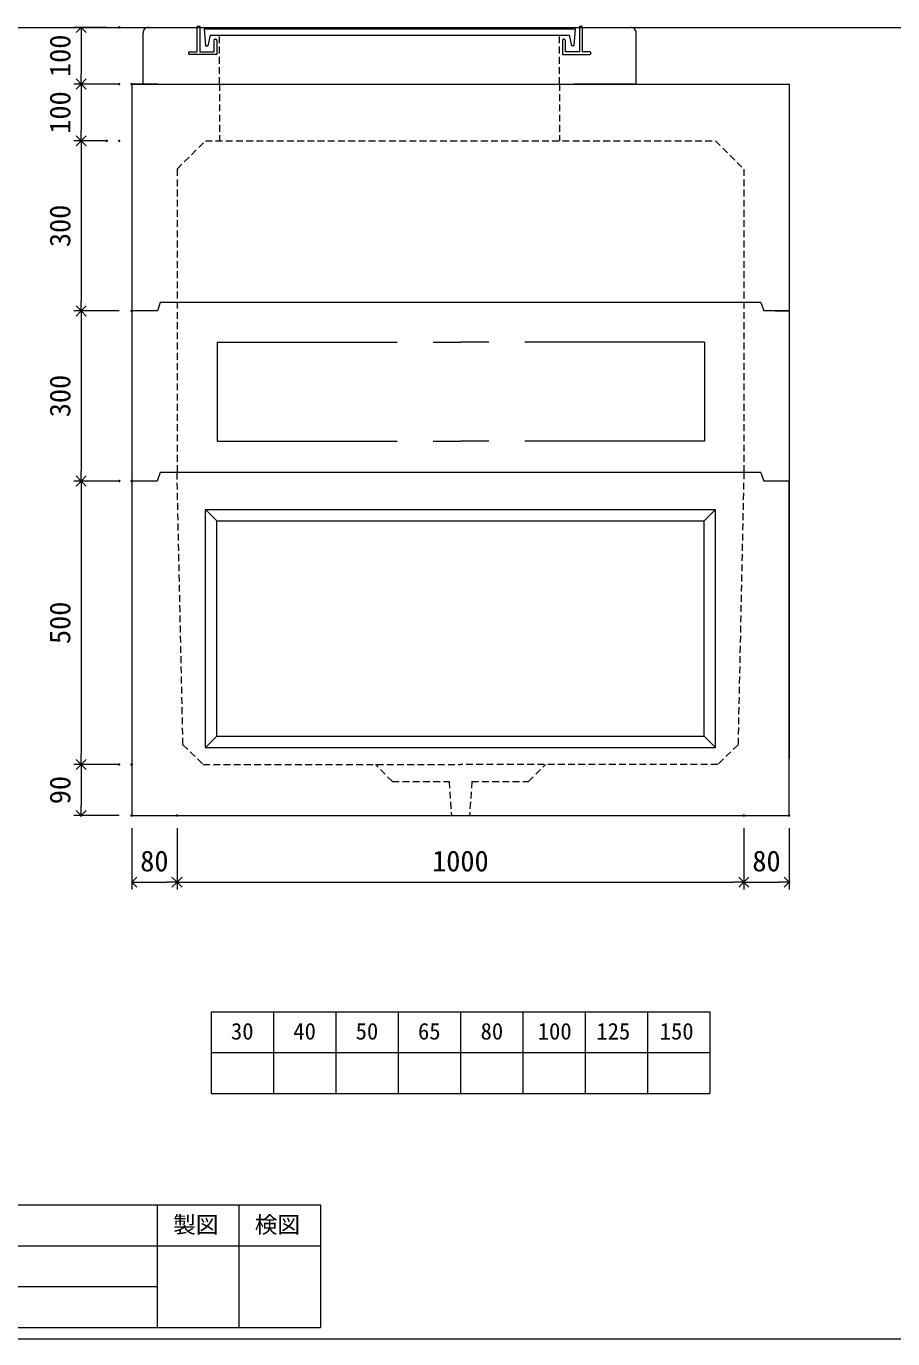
# Model space of a CAD drawing. Units: millimetres, scale not verified. Extents: x -4890 to 18490, y -2347 to 2347.
# Drawn here: x 299 to 1828, y -1928 to 386 of the extents above; entities that cross this region are included whole.
import ezdxf
from ezdxf.enums import TextEntityAlignment as Align

# ---------------------------------------------------------------- set-up
doc = ezdxf.new("R2010")
doc.units = ezdxf.units.MM
doc.header["$LTSCALE"] = 10
doc.header["$PDMODE"] = 32
doc.header["$PDSIZE"] = 2
doc.linetypes.add('DASHED1', pattern=[1.8, 1.2, -0.6])
doc.linetypes.add('USER2', pattern=[50.8, 31.75, -6.35, 6.35, -6.35])
doc.layers.add('0-1_Defpoints', color=7, linetype='Continuous')
for name, color, linetype, lineweight in [('0-2_waku', 7, 'Continuous', 18), ('0-3_gaikei', 7, 'Continuous', 18), ('0-4_kakure', 7, 'DASHED1', 5), ('0-5_sunpou', 7, 'Continuous', 5), ('0-9_uchigawa', 6, 'Continuous', 18), ('0-B_futa', 3, 'Continuous', 18), ('0-C_GL', 4, 'Continuous', 18), ('0-E_文字１', 7, 'Continuous', 18), ('1-3_uchigawa2', 6, 'USER2', 18)]:
    doc.layers.add(name, color=color, linetype=linetype, lineweight=lineweight)
doc.styles.add('ＭＳ ゴシック', font='')
doc.styles.get('ＭＳ ゴシック').set_extended_font_data('MS Gothic')

# ---------------------------------------------------------------- blocks, each defined once
blk = doc.blocks.new('_Open90')
at = {"layer": '0-5_sunpou'}
blk.add_line((0, 0), (-1, 0), dxfattribs=at)
blk.add_lwpolyline([(-0.5, 0.5), (0, 0), (-0.5, -0.5)], dxfattribs=at)
blk = doc.blocks.new('D53')
at = {"layer": '0-1_Defpoints'}
for p in [(1932.32, 1152.03), (2012.32, 1152.03), (2012.32, 1034.61)]:
    blk.add_point(p, dxfattribs=at)
at = {"layer": '0-5_sunpou'}
for p, q in [((1932.32, 1130.03), (1932.32, 1021.61)), ((2012.32, 1130.03), (2012.32, 1021.61)), ((1950.32, 1034.61), (1994.32, 1034.61))]:
    blk.add_line(p, q, dxfattribs=at)
at = {"layer": '0-5_sunpou', "xscale": 18, "yscale": 18, "rotation": 180}
blk.add_blockref('_Open90', (1932.32, 1034.61), dxfattribs=at)
at = {"layer": '0-5_sunpou', "xscale": 18, "yscale": 18}
blk.add_blockref('_Open90', (2012.32, 1034.61), dxfattribs=at)
at = {"layer": '0-5_sunpou', "style": 'ＭＳ ゴシック'}
blk.add_text('80', height=36.66, dxfattribs=at).set_placement((1947.32, 1042.61), align=Align.BOTTOM_LEFT)
blk = doc.blocks.new('D54')
at = {"layer": '0-1_Defpoints'}
for p in [(2012.32, 1152.03), (3012.32, 1152.03), (3012.32, 1034.61)]:
    blk.add_point(p, dxfattribs=at)
at = {"layer": '0-5_sunpou'}
for p, q in [((2012.32, 1130.03), (2012.32, 1021.61)), ((3012.32, 1130.03), (3012.32, 1021.61)), ((2030.32, 1034.61), (2994.32, 1034.61))]:
    blk.add_line(p, q, dxfattribs=at)
at = {"layer": '0-5_sunpou', "xscale": 18, "yscale": 18, "rotation": 180}
blk.add_blockref('_Open90', (2012.32, 1034.61), dxfattribs=at)
at = {"layer": '0-5_sunpou', "xscale": 18, "yscale": 18}
blk.add_blockref('_Open90', (3012.32, 1034.61), dxfattribs=at)
at = {"layer": '0-5_sunpou', "style": 'ＭＳ ゴシック'}
blk.add_text('1000', height=36.66, dxfattribs=at).set_placement((2462.32, 1042.61), align=Align.BOTTOM_LEFT)
blk = doc.blocks.new('D55')
at = {"layer": '0-1_Defpoints'}
for p in [(3012.32, 1152.03), (3092.32, 1152.03), (3092.32, 1034.61)]:
    blk.add_point(p, dxfattribs=at)
at = {"layer": '0-5_sunpou'}
for p, q in [((3012.32, 1130.03), (3012.32, 1021.61)), ((3092.32, 1130.03), (3092.32, 1021.61)), ((3030.32, 1034.61), (3074.32, 1034.61))]:
    blk.add_line(p, q, dxfattribs=at)
at = {"layer": '0-5_sunpou', "xscale": 18, "yscale": 18, "rotation": 180}
blk.add_blockref('_Open90', (3012.32, 1034.61), dxfattribs=at)
at = {"layer": '0-5_sunpou', "xscale": 18, "yscale": 18}
blk.add_blockref('_Open90', (3092.32, 1034.61), dxfattribs=at)
at = {"layer": '0-5_sunpou', "style": 'ＭＳ ゴシック'}
blk.add_text('80', height=36.66, dxfattribs=at).set_placement((3027.32, 1042.61), align=Align.BOTTOM_LEFT)
blk = doc.blocks.new('D56')
at = {"layer": '0-1_Defpoints'}
for p in [(1932.32, 1242.03), (1843, 1152.03), (1932.32, 1152.03)]:
    blk.add_point(p, dxfattribs=at)
at = {"layer": '0-5_sunpou'}
for p, q in [((1910.32, 1242.03), (1830, 1242.03)), ((1843, 1224.03), (1843, 1170.03)), ((1910.32, 1152.03), (1830, 1152.03))]:
    blk.add_line(p, q, dxfattribs=at)
at = {"layer": '0-5_sunpou', "xscale": 18, "yscale": 18}
for p, rotation in [((1843, 1242.03), 90), ((1843, 1152.03), 270)]:
    blk.add_blockref('_Open90', p, dxfattribs=dict(at, rotation=rotation))
at = {"layer": '0-5_sunpou', "style": 'ＭＳ ゴシック'}
blk.add_text('90', height=36.66, rotation=90, dxfattribs=at).set_placement((1835, 1172.03), align=Align.BOTTOM_LEFT)
blk = doc.blocks.new('D57')
at = {"layer": '0-1_Defpoints'}
for p in [(1932.32, 1742.03), (1843, 1242.03), (1910.32, 1242.03)]:
    blk.add_point(p, dxfattribs=at)
at = {"layer": '0-5_sunpou'}
for p, q in [((1910.32, 1742.03), (1830, 1742.03)), ((1843, 1724.03), (1843, 1260.03)), ((1888.32, 1242.03), (1830, 1242.03))]:
    blk.add_line(p, q, dxfattribs=at)
at = {"layer": '0-5_sunpou', "xscale": 18, "yscale": 18}
for p, rotation in [((1843, 1742.03), 90), ((1843, 1242.03), 270)]:
    blk.add_blockref('_Open90', p, dxfattribs=dict(at, rotation=rotation))
at = {"layer": '0-5_sunpou', "style": 'ＭＳ ゴシック'}
blk.add_text('500', height=36.66, rotation=90, dxfattribs=at).set_placement((1835, 1454.53), align=Align.BOTTOM_LEFT)
blk = doc.blocks.new('D58')
at = {"layer": '0-1_Defpoints'}
for p in [(1910.32, 2542.03), (1843, 2442.03), (1932.32, 2442.03)]:
    blk.add_point(p, dxfattribs=at)
at = {"layer": '0-5_sunpou'}
for p, q in [((1888.32, 2542.03), (1830, 2542.03)), ((1843, 2524.03), (1843, 2460.03)), ((1910.32, 2442.03), (1830, 2442.03))]:
    blk.add_line(p, q, dxfattribs=at)
at = {"layer": '0-5_sunpou', "xscale": 18, "yscale": 18}
for p, rotation in [((1843, 2542.03), 90), ((1843, 2442.03), 270)]:
    blk.add_blockref('_Open90', p, dxfattribs=dict(at, rotation=rotation))
at = {"layer": '0-5_sunpou', "style": 'ＭＳ ゴシック'}
blk.add_text('100', height=36.66, rotation=90, dxfattribs=at).set_placement((1835, 2454.53), align=Align.BOTTOM_LEFT)
blk = doc.blocks.new('D59')
at = {"layer": '0-1_Defpoints'}
for p in [(1910.32, 2442.03), (1843, 2342.03), (1910.32, 2342.03)]:
    blk.add_point(p, dxfattribs=at)
at = {"layer": '0-5_sunpou'}
for p, q in [((1888.32, 2442.03), (1830, 2442.03)), ((1843, 2424.03), (1843, 2360.03)), ((1888.32, 2342.03), (1830, 2342.03))]:
    blk.add_line(p, q, dxfattribs=at)
at = {"layer": '0-5_sunpou', "xscale": 18, "yscale": 18}
for p, rotation in [((1843, 2442.03), 90), ((1843, 2342.03), 270)]:
    blk.add_blockref('_Open90', p, dxfattribs=dict(at, rotation=rotation))
at = {"layer": '0-5_sunpou', "style": 'ＭＳ ゴシック'}
blk.add_text('100', height=36.66, rotation=90, dxfattribs=at).set_placement((1835, 2354.53), align=Align.BOTTOM_LEFT)
blk = doc.blocks.new('D60')
at = {"layer": '0-1_Defpoints'}
for p in [(1888.32, 2342.03), (1843, 2042.03), (1932.32, 2042.03)]:
    blk.add_point(p, dxfattribs=at)
at = {"layer": '0-5_sunpou'}
for p, q in [((1866.32, 2342.03), (1830, 2342.03)), ((1843, 2324.03), (1843, 2060.03)), ((1910.32, 2042.03), (1830, 2042.03))]:
    blk.add_line(p, q, dxfattribs=at)
at = {"layer": '0-5_sunpou', "xscale": 18, "yscale": 18}
for p, rotation in [((1843, 2342.03), 90), ((1843, 2042.03), 270)]:
    blk.add_blockref('_Open90', p, dxfattribs=dict(at, rotation=rotation))
at = {"layer": '0-5_sunpou', "style": 'ＭＳ ゴシック'}
blk.add_text('300', height=36.66, rotation=90, dxfattribs=at).set_placement((1835, 2154.53), align=Align.BOTTOM_LEFT)
blk = doc.blocks.new('D61')
at = {"layer": '0-1_Defpoints'}
for p in [(1932.32, 2042.03), (1843, 1742.03), (1910.32, 1742.03)]:
    blk.add_point(p, dxfattribs=at)
at = {"layer": '0-5_sunpou'}
for p, q in [((1910.32, 2042.03), (1830, 2042.03)), ((1843, 2024.03), (1843, 1760.03)), ((1888.32, 1742.03), (1830, 1742.03))]:
    blk.add_line(p, q, dxfattribs=at)
at = {"layer": '0-5_sunpou', "xscale": 18, "yscale": 18}
for p, rotation in [((1843, 2042.03), 90), ((1843, 1742.03), 270)]:
    blk.add_blockref('_Open90', p, dxfattribs=dict(at, rotation=rotation))
at = {"layer": '0-5_sunpou', "style": 'ＭＳ ゴシック'}
blk.add_text('300', height=36.66, rotation=90, dxfattribs=at).set_placement((1835, 1854.53), align=Align.BOTTOM_LEFT)

msp = doc.modelspace()

# ---------------------------------------------------------------- linework, layer by layer
at = {"layer": '0-2_waku'}
for p, q in [((625, -1351.82), (625, -1495.82)), ((625, -1351.82), (625, -1495.82)), ((625, -1351.82), (625, -1495.82)), ((625, -1351.82), (625, -1495.82)), ((625, -1351.82), (1505, -1351.82)), ((735, -1351.82), (735, -1495.82)), ((845, -1351.82), (845, -1495.82)), ((845, -1351.82), (845, -1495.82)), ((955, -1351.82), (955, -1495.82)), ((1065, -1351.82), (1065, -1495.82)), ((1175, -1351.82), (1175, -1495.82)), ((1285, -1351.82), (1285, -1495.82)), ((1395, -1351.82), (1395, -1495.82)), ((1505, -1351.82), (1505, -1495.82)), ((625, -1423.82), (1505, -1423.82)), ((625, -1495.82), (1505, -1495.82)), ((-1210, -1692.49), (818, -1692.49)), ((530, -1692.49), (530, -1908.49)), ((530, -1692.49), (530, -1908.49)), ((674, -1692.49), (674, -1908.49)), ((818, -1692.49), (818, -1908.49)), ((-1210.57, -1764.49), (817.43, -1764.49)), ((-1210.57, -1836.49), (529.43, -1836.49)), ((-1210, -1908.49), (818, -1908.49)), ((-1230, -1928.49), (4890, -1928.49)), ((-1230, -1928.49), (4890, -1928.49))]:
    msp.add_line(p, q, dxfattribs=at)
at = {"layer": '0-3_gaikei'}
for p, q in [((505, 284.18), (505, 374.18)), ((515, 384.18), (600, 384.18)), ((1280, 384.18), (1365, 384.18)), ((1375, 284.18), (1375, 374.18)), ((485, 284.18), (1645, 284.18)), ((485, 284.18), (485, -905.82)), ((530.5, 284.18), (485, 284.18)), ((505, 284.18), (615, 284.18)), ((505, 284.18), (615, 284.18)), ((505, 284.18), (615, 284.18)), ((505, 284.18), (615, 284.18)), ((505, 284.18), (615, 284.18)), ((505, 284.18), (615, 284.18)), ((540, 284.18), (1340, 284.18)), ((540, 284.18), (1340, 284.18)), ((540, 284.18), (1340, 284.18)), ((540, 284.18), (1340, 284.18)), ((790, 284.18), (1590, 284.18)), ((790, 284.18), (1590, 284.18)), ((790, 284.18), (1590, 284.18)), ((790, 284.18), (1590, 284.18)), ((1375, 284.18), (1265, 284.18)), ((1375, 284.18), (1265, 284.18)), ((1375, 284.18), (1265, 284.18)), ((1375, 284.18), (1265, 284.18)), ((1375, 284.18), (1265, 284.18)), ((1375, 284.18), (1265, 284.18)), ((1375, 284.18), (1265, 284.18)), ((1375, 284.18), (1265, 284.18)), ((1645, 284.18), (1645, -905.82)), ((535, -100.82), (530.5, -115.82)), ((1065, -100.82), (535, -100.82)), ((1595, -100.82), (1065, -100.82)), ((1595, -100.82), (1600, -115.82)), ((510, -115.82), (485, -115.82)), ((510, -115.82), (485, -115.82)), ((530.5, -115.82), (485, -115.82)), ((1645, -115.82), (1600, -115.82)), ((1620, -115.82), (1645, -115.82)), ((1620, -115.82), (1645, -115.82)), ((485, -415.82), (485, -1005.82)), ((1065, -400.82), (535, -400.82)), ((1595, -400.82), (1065, -400.82)), ((1595, -400.82), (1600, -415.82)), ((1645, -415.82), (1600, -415.82))]:
    msp.add_line(p, q, dxfattribs=at)
for points in [[(535, -400.82), (530, -415.82), (485, -415.82)], [(485, -1005.82), (1645, -1005.82), (1645, -415.82)]]:
    msp.add_lwpolyline(points, dxfattribs=at)
for centre, radius, start, end in [((514.42, 374.76), 9.44, 86.47383, 183.52617), ((1365.33, 374.51), 9.68, 358.04251, 91.95749)]:
    msp.add_arc(centre, radius, start, end, dxfattribs=at)
at = {"layer": '0-4_kakure'}
for p, q in [((640, 284.18), (640, 370.68)), ((1240, 284.18), (1240, 370.68)), ((640, 284.18), (640, 184.18)), ((1240, 284.18), (1240, 184.18)), ((565, 134.18), (615, 184.18)), ((615, 184.18), (1515, 184.18)), ((1515, 184.18), (1565, 134.18)), ((1515, 184.18), (1565, 134.18)), ((565, 134.18), (565, -400.82)), ((1565, 134.18), (1565, -400.82)), ((575.32, -880.82), (565, -400.82)), ((1565, -400.82), (1554.68, -880.82)), ((575.32, -880.82), (611.08, -915.82)), ((1554.68, -880.82), (1518.92, -915.82)), ((611.08, -915.82), (1065, -915.82)), ((945, -945.82), (915, -915.82)), ((1518.92, -915.82), (1065, -915.82)), ((1185, -945.82), (1215, -915.82)), ((945, -945.82), (1045, -945.82)), ((1045, -945.82), (1049, -1005.82)), ((1085, -945.82), (1081, -1005.82)), ((1085, -945.82), (1185, -945.82))]:
    msp.add_line(p, q, dxfattribs=at)
at = {"layer": '0-9_uchigawa'}
for p, q in [((615, -465.82), (1065, -465.82)), ((615, -885.82), (615, -465.82)), ((615, -465.82), (635, -485.82)), ((635, -485.82), (1065, -485.82)), ((635, -865.82), (635, -485.82)), ((1065, -465.82), (1515, -465.82)), ((1495, -865.82), (1495, -485.82)), ((1515, -885.82), (1515, -465.82)), ((615, -885.82), (635, -865.82)), ((635, -865.82), (1065, -865.82)), ((1065, -865.82), (1495, -865.82)), ((1515, -885.82), (1495, -865.82)), ((615, -885.82), (1065, -885.82)), ((1065, -885.82), (1515, -885.82))]:
    msp.add_line(p, q, dxfattribs=at)
msp.add_lwpolyline([(1065, -485.82), (1495, -485.82), (1515, -465.82)], dxfattribs=at)
at = {"layer": '0-B_futa'}
for p, q in [((600, 384.18), (600, 341.18)), ((602, 386.18), (605, 386.18)), ((605, 386.18), (605, 341.18)), ((612.81, 381.68), (1267.14, 381.68)), ((612.81, 381.68), (615.3, 351.68)), ((623.33, 370.68), (619.01, 351.68)), ((623.33, 370.68), (1256.67, 370.68)), ((1256.67, 370.68), (1260.99, 351.68)), ((1267.14, 381.68), (1264.89, 351.68)), ((1275, 386.18), (1275, 341.18)), ((1275, 386.18), (1278, 386.18)), ((1280, 384.18), (1280, 341.18)), ((615.3, 351.68), (619.01, 351.68)), ((630, 361.18), (630, 341.18)), ((632, 363.18), (633, 363.18)), ((635, 361.18), (635, 336.18)), ((1245, 361.18), (1245, 336.18)), ((1248, 363.18), (1247, 363.18)), ((1250, 361.18), (1250, 341.18)), ((1264.89, 351.68), (1260.99, 351.68)), ((585, 339.18), (585, 338.18)), ((587, 341.18), (600, 341.18)), ((635, 336.18), (587, 336.18)), ((605, 341.18), (630, 341.18)), ((1245, 336.18), (1293, 336.18)), ((1275, 341.18), (1250, 341.18)), ((1293, 341.18), (1280, 341.18)), ((1295, 339.18), (1295, 338.18))]:
    msp.add_line(p, q, dxfattribs=at)
for centre, start, end in [((602, 384.18), 90, 180), ((1278, 384.18), 0, 90), ((632, 361.18), 90, 180), ((633, 361.18), 0, 90), ((1247, 361.18), 90, 180), ((1248, 361.18), 0, 90), ((587, 339.18), 90, 180), ((587, 338.18), 180, 270), ((1293, 339.18), 0, 90), ((1293, 338.18), 270, 0)]:
    msp.add_arc(centre, 2, start, end, dxfattribs=at)
at = {"layer": '0-C_GL'}
msp.add_line((-1230, 384.18), (4890, 384.18), dxfattribs=at)
at = {"layer": '1-3_uchigawa2'}
for p, q in [((635.85, -170.82), (1065.85, -170.82)), ((635.85, -170.82), (635.85, -345.82)), ((1495.85, -170.82), (1065.85, -170.82)), ((1495.85, -170.82), (1495.85, -345.82)), ((635.85, -345.82), (1065.85, -345.82)), ((1495.85, -345.82), (1065.85, -345.82))]:
    msp.add_line(p, q, dxfattribs=at)

# ---------------------------------------------------------------- block references
at = {"layer": '0-5_sunpou'}
for name in ['D58', 'D59', 'D60', 'D61', 'D57', 'D56', 'D53', 'D54', 'D55']:
    msp.add_blockref(name, (-1447.32, -2157.85), dxfattribs=at)

# ---------------------------------------------------------------- texts
at = {"layer": '0-E_文字１', "style": 'ＭＳ ゴシック'}
for s, p in [('30', (660.06, -1409.64)), ('40', (770.06, -1409.64)), ('50', (880.06, -1409.64)), ('65', (990.06, -1409.64)), ('80', (1100.47, -1409.64)), ('100', (1201.34, -1409.64)), ('125', (1304.73, -1409.64)), ('150', (1416.49, -1409.64)), ('製図', (558.06, -1750.73)), ('検図', (702.06, -1750.73))]:
    msp.add_text(s, height=29.33, dxfattribs=at).set_placement(p, align=Align.BOTTOM_LEFT)

doc.saveas('drawing.dxf')
